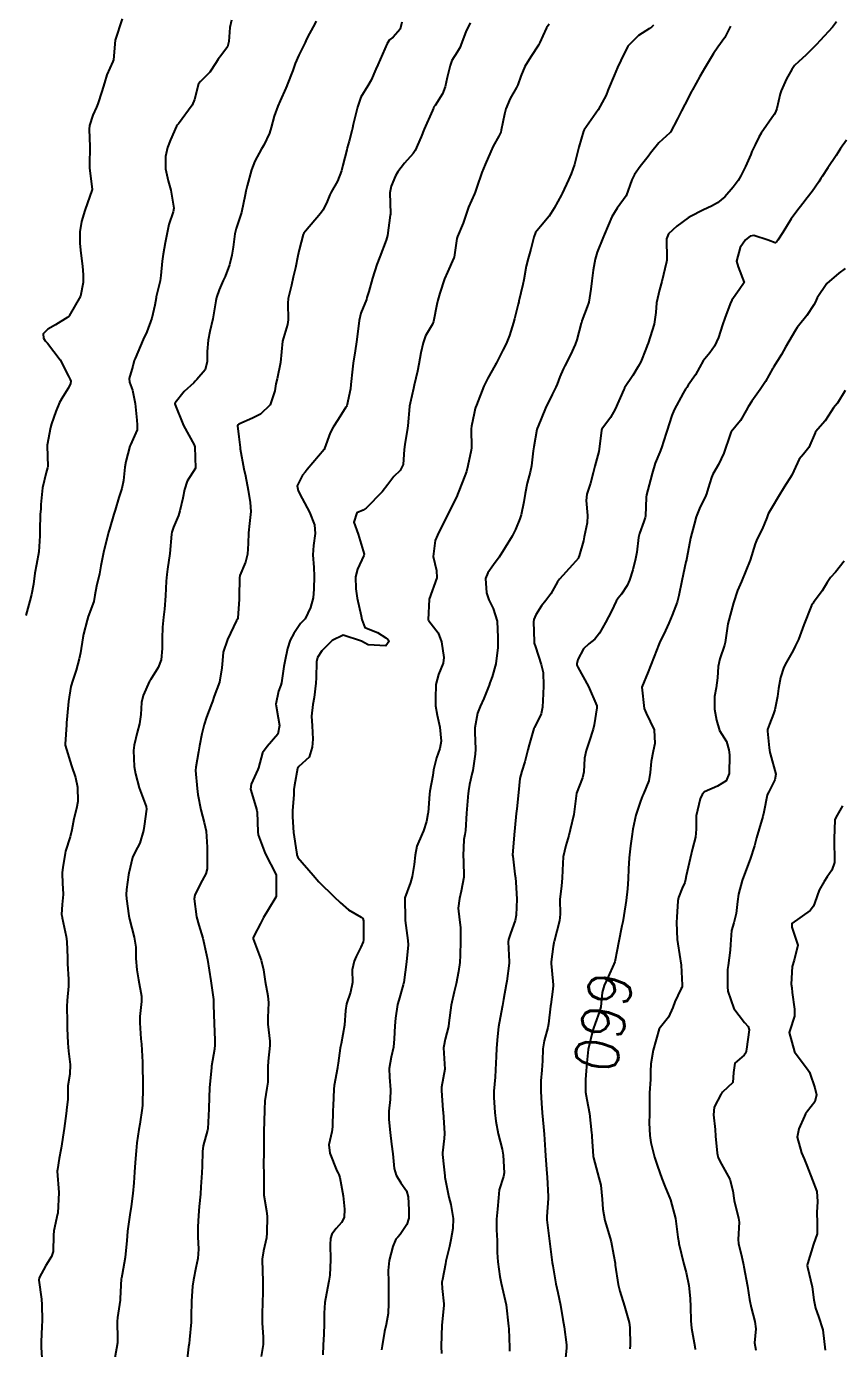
# Model space of a CAD drawing. Header units: metres. Extents: x 292545 to 299085, y 7450245 to 7463078.
# Drawn here: x 296419 to 296495.3, y 7460528.2 to 7460652 of the extents above; entities that cross this region are included whole.
import ezdxf
from ezdxf.enums import TextEntityAlignment as Align

# ---------------------------------------------------------------- set-up
doc = ezdxf.new("R2010")
doc.units = ezdxf.units.M
for name, color, linetype in [('Cotas', 45, 'Continuous'), ('Curvas de Nivel 1m', 11, 'Continuous'), ('Curvas de Nivel 5m', 15, 'Continuous')]:
    doc.layers.add(name, color=color, linetype=linetype)
doc.styles.add('Style-STANDARD', font='STANDARD.shx')

msp = doc.modelspace()

# ---------------------------------------------------------------- linework, layer by layer
at = {"layer": 'Curvas de Nivel 1m', "flags": 128}
for points, elevation in [([(296438.2, 7460652.63), (296438.05, 7460651.93), (296437.96, 7460650.63), (296437.83, 7460650.13), (296437.31, 7460649.43), (296436.96, 7460648.99), (296436.78, 7460648.65), (296436.19, 7460647.75), (296435.29, 7460646.89), (296435.13, 7460646.66), (296434.74, 7460645.19), (296434.51, 7460644.67), (296433.24, 7460642.92), (296433.13, 7460642.8), (296433.05, 7460642.69), (296432.49, 7460641.43), (296432.21, 7460640.7), (296432.04, 7460639.86), (296432.04, 7460638.7), (296432.28, 7460637.59), (296432.53, 7460636.7), (296432.81, 7460635.02), (296432.76, 7460634.69), (296432.33, 7460633.49), (296432.17, 7460632.7), (296432.01, 7460631.79), (296431.81, 7460630.7), (296431.73, 7460630.06), (296431.6, 7460628.7), (296431.53, 7460628.23), (296431.15, 7460626.71), (296431.14, 7460626.61), (296431.04, 7460625.93), (296430.76, 7460624.71), (296430.27, 7460623.45), (296429.95, 7460622.73), (296429.18, 7460620.94), (296429.11, 7460620.74), (296428.97, 7460620.22), (296428.64, 7460619.06), (296428.66, 7460618.74), (296428.94, 7460617.97), (296429.2, 7460616.74), (296429.33, 7460615.15), (296429.38, 7460614.73), (296429.37, 7460614.26), (296428.88, 7460613.15), (296428.75, 7460612.87), (296428.7, 7460612.74), (296428.32, 7460611.29), (296428.23, 7460610.75), (296428.09, 7460609.5), (296427.93, 7460608.75), (296427.66, 7460607.91), (296427.32, 7460606.75), (296427.2, 7460606.35), (296426.78, 7460604.97), (296426.73, 7460604.76), (296426.7, 7460604.68), (296426.22, 7460602.77), (296425.99, 7460601.53), (296425.85, 7460600.77), (296425.57, 7460599.63), (296425.42, 7460598.78), (296425.32, 7460598.17), (296424.8, 7460596.79), (296424.68, 7460596.44), (296424.35, 7460595.11), (296424.29, 7460594.79), (296424.07, 7460593.37), (296423.96, 7460592.8), (296423.68, 7460591.74), (296423.35, 7460590.8), (296423.18, 7460590.23), (296422.95, 7460588.81), (296422.92, 7460588.48), (296422.76, 7460586.81), (296422.75, 7460586.63), (296422.62, 7460584.81), (296422.63, 7460584.72), (296423.24, 7460582.8), (296423.6, 7460581.7), (296423.79, 7460580.8), (296423.82, 7460579.46), (296423.71, 7460578.8), (296423.44, 7460577.83), (296423.25, 7460576.8), (296423.11, 7460576.14), (296422.67, 7460574.81), (296422.62, 7460574.61), (296422.41, 7460573.27), (296422.34, 7460572.81), (296422.34, 7460572.75), (296422.39, 7460571.76), (296422.45, 7460570.81), (296422.44, 7460570.75), (296422.37, 7460569.81), (296422.29, 7460568.87), (296422.3, 7460568.81), (296422.31, 7460568.77), (296422.35, 7460568.54), (296422.73, 7460566.81), (296422.79, 7460566.34), (296422.84, 7460564.8), (296422.86, 7460564.24), (296422.95, 7460562.8), (296422.94, 7460562.14), (296422.81, 7460560.8), (296422.8, 7460560.26), (296422.81, 7460558.8), (296422.82, 7460558.21), (296422.87, 7460556.8), (296422.94, 7460556.07), (296423.09, 7460554.8), (296423.07, 7460553.92), (296422.87, 7460552.81), (296422.87, 7460551.53), (296422.8, 7460550.81), (296422.72, 7460550.23), (296422.55, 7460548.81), (296422.25, 7460546.97), (296422.22, 7460546.82), (296422.08, 7460546.01), (296421.91, 7460544.99), (296421.9, 7460544.82), (296422.04, 7460542.82), (296421.94, 7460540.9), (296421.93, 7460540.82), (296421.58, 7460539.25), (296421.54, 7460538.82), (296421.5, 7460537.3), (296421.36, 7460536.83), (296420.81, 7460535.98), (296420.21, 7460534.84), (296420.18, 7460534.6), (296420.43, 7460532.83), (296420.45, 7460532.31), (296420.47, 7460530.83), (296420.46, 7460530.28), (296420.38, 7460528.83), (296420.39, 7460528.32), (296420.48, 7460526.83)], 669), ([(296446.12, 7460652.53), (296445.86, 7460652.02), (296445.33, 7460651.03), (296445.17, 7460650.71), (296445.09, 7460650.55), (296444.51, 7460649.36), (296444.17, 7460648.56), (296443.94, 7460647.92), (296443.42, 7460646.57), (296443.38, 7460646.47), (296443.28, 7460646.25), (296442.77, 7460645.07), (296442.55, 7460644.58), (296442.2, 7460643.63), (296441.92, 7460642.58), (296441.75, 7460642.06), (296441.22, 7460640.92), (296441.03, 7460640.59), (296440.38, 7460639.42), (296440.09, 7460638.61), (296439.68, 7460637.12), (296439.56, 7460636.61), (296439.49, 7460636.28), (296439.13, 7460634.62), (296438.63, 7460633.11), (296438.53, 7460632.63), (296438.35, 7460631.38), (296438.23, 7460630.63), (296438.01, 7460629.7), (296437.61, 7460628.63), (296437.44, 7460628.26), (296437.05, 7460627.36), (296436.8, 7460626.64), (296436.74, 7460626.35), (296436.46, 7460624.65), (296436.19, 7460623.46), (296436.02, 7460622.65), (296435.92, 7460621.59), (296435.94, 7460620.66), (296435.75, 7460619.87), (296434.95, 7460618.96), (296434.81, 7460618.81), (296434.68, 7460618.67), (296433.78, 7460617.84), (296432.92, 7460616.78), (296432.89, 7460616.72), (296432.89, 7460616.69), (296432.92, 7460616.59), (296433.7, 7460614.68), (296434.7, 7460612.85), (296434.76, 7460612.67), (296434.85, 7460610.67), (296434.07, 7460609.45), (296433.8, 7460608.68), (296433.65, 7460607.85), (296433.38, 7460606.68), (296433.23, 7460606.25), (296432.79, 7460605.15), (296432.62, 7460604.69), (296432.59, 7460604.5), (296432.44, 7460602.69), (296432.23, 7460601.21), (296432.16, 7460600.7), (296432.1, 7460600.08), (296432.03, 7460598.7), (296431.92, 7460597.47), (296431.85, 7460596.7), (296431.76, 7460595.79), (296431.71, 7460594.7), (296431.72, 7460593.77), (296431.63, 7460592.71), (296431.34, 7460592), (296430.61, 7460590.85), (296430.57, 7460590.77), (296430.54, 7460590.72), (296429.94, 7460589.39), (296429.78, 7460588.73), (296429.71, 7460587.6), (296429.58, 7460586.73), (296429.37, 7460585.92), (296429.09, 7460584.73), (296429.04, 7460584.24), (296429.1, 7460582.73), (296429.21, 7460582.04), (296429.55, 7460580.73), (296430.21, 7460578.98), (296430.26, 7460578.72), (296430.03, 7460577.15), (296429.96, 7460576.72), (296429.63, 7460575.54), (296429.19, 7460574.73), (296428.94, 7460574.21), (296428.6, 7460572.74), (296428.57, 7460572.57), (296428.39, 7460571.22), (296428.35, 7460570.74), (296428.38, 7460570.34), (296428.59, 7460568.74), (296428.67, 7460568.42), (296429.11, 7460566.73), (296429.25, 7460565.8), (296429.25, 7460564.73), (296429.33, 7460563.69), (296429.51, 7460562.73), (296429.77, 7460561.22), (296429.79, 7460560.72), (296429.64, 7460559.32), (296429.63, 7460558.73), (296429.73, 7460557.21), (296429.77, 7460556.72), (296429.88, 7460555.04), (296429.88, 7460554.72), (296429.9, 7460552.99), (296429.9, 7460552.72), (296429.86, 7460551.01), (296429.83, 7460550.72), (296429.61, 7460549.23), (296429.53, 7460548.73), (296429.35, 7460547.48), (296429.28, 7460546.73), (296429.19, 7460545.63), (296429.12, 7460544.73), (296429.06, 7460543.72), (296428.98, 7460542.73), (296428.82, 7460541.53), (296428.69, 7460540.74), (296428.48, 7460539.21), (296428.44, 7460538.74), (296428.42, 7460538.32), (296428.24, 7460536.75), (296427.96, 7460535.14), (296427.9, 7460534.81), (296427.89, 7460534.75), (296427.79, 7460532.89), (296427.77, 7460532.75), (296427.53, 7460531.13), (296427.51, 7460530.75), (296427.55, 7460529.09), (296427.53, 7460528.75), (296427.29, 7460527.33)], 668), ([(296454.16, 7460652.44), (296454, 7460651.79), (296453.33, 7460651.05), (296453, 7460650.78), (296452.77, 7460650.46), (296452.33, 7460649.44), (296451.9, 7460648.46), (296451.72, 7460648.04), (296451.29, 7460647.02), (296450.97, 7460646.47), (296450.32, 7460645.43), (296449.99, 7460644.49), (296449.61, 7460642.87), (296449.52, 7460642.5), (296449.46, 7460642.26), (296449.22, 7460641.31), (296449.04, 7460640.67), (296449, 7460640.5), (296448.64, 7460639.06), (296448.5, 7460638.51), (296448.13, 7460637.55), (296447.55, 7460636.52), (296447.42, 7460636.26), (296447.15, 7460635.65), (296446.78, 7460634.88), (296446.55, 7460634.53), (296445.12, 7460632.88), (296444.98, 7460632.68), (296444.92, 7460632.55), (296444.55, 7460631.11), (296444.43, 7460630.56), (296444.21, 7460629.42), (296443.99, 7460628.56), (296443.81, 7460627.81), (296443.52, 7460626.57), (296443.48, 7460626.12), (296443.51, 7460624.57), (296443.46, 7460624.12), (296442.99, 7460622.57), (296442.78, 7460620.57), (296442.47, 7460619.05), (296442.37, 7460618.58), (296442.25, 7460617.9), (296441.84, 7460616.59), (296440.91, 7460615.74), (296440.16, 7460615.35), (296438.9, 7460614.78), (296438.8, 7460614.72), (296438.76, 7460614.62), (296438.89, 7460613.6), (296439.01, 7460612.62), (296439.02, 7460612.47), (296439.35, 7460610.62), (296439.52, 7460609.94), (296439.78, 7460608.61), (296439.97, 7460607.46), (296440.02, 7460606.61), (296439.9, 7460605.5), (296439.79, 7460604.61), (296439.76, 7460603.62), (296439.69, 7460602.61), (296439.51, 7460601.85), (296439, 7460600.62), (296438.96, 7460600.39), (296438.93, 7460598.62), (296438.92, 7460598.41), (296438.79, 7460596.62), (296438.77, 7460596.53), (296438.68, 7460596.39), (296437.82, 7460594.63), (296437.44, 7460593.43), (296437.35, 7460592.64), (296437.31, 7460591.96), (296437.08, 7460590.64), (296436.6, 7460589.3), (296436.42, 7460588.82), (296436.37, 7460588.65), (296435.88, 7460587.35), (296435.66, 7460586.66), (296435.43, 7460585.78), (296435.2, 7460584.66), (296435.12, 7460584.09), (296434.87, 7460582.67), (296434.85, 7460582.34), (296434.98, 7460580.67), (296435.06, 7460580.09), (296435.33, 7460578.66), (296435.64, 7460577.47), (296435.84, 7460576.66), (296435.93, 7460575.16), (296435.92, 7460574.66), (296435.93, 7460573.13), (296435.81, 7460572.66), (296435.29, 7460571.76), (296434.76, 7460570.67), (296434.71, 7460570.33), (296434.92, 7460568.66), (296435.15, 7460567.86), (296435.52, 7460566.66), (296435.87, 7460565.09), (296435.95, 7460564.65), (296436.28, 7460562.65), (296436.52, 7460560.9), (296436.53, 7460560.65), (296436.53, 7460560.37), (296436.58, 7460558.64), (296436.66, 7460557.09), (296436.66, 7460556.65), (296436.61, 7460556.24), (296436.35, 7460554.65), (296436.33, 7460554.5), (296436.16, 7460552.65), (296436.08, 7460550.71), (296436.08, 7460550.65), (296435.99, 7460548.78), (296435.96, 7460548.65), (296435.55, 7460547.21), (296435.48, 7460546.66), (296435.45, 7460545.28), (296435.42, 7460544.66), (296435.35, 7460543.36), (296435.29, 7460542.66), (296435.17, 7460541.52), (296435.11, 7460540.66), (296435.06, 7460539.62), (296435.06, 7460538.66), (296435.12, 7460537.53), (296435.05, 7460536.66), (296434.86, 7460535.76), (296434.64, 7460534.66), (296434.56, 7460534.05), (296434.46, 7460532.66), (296434.44, 7460531.2), (296434.43, 7460530.67), (296434.27, 7460529.06), (296434.23, 7460528.67), (296434.19, 7460528.37), (296433.99, 7460526.68)], 667), ([(296460.56, 7460652.37), (296460.16, 7460651.55), (296459.71, 7460650.38), (296459.6, 7460650.1), (296459.32, 7460649.64), (296458.84, 7460648.85), (296458.68, 7460648.39), (296458.41, 7460647.27), (296458.2, 7460646.39), (296457.95, 7460645.72), (296457.26, 7460644.64), (296457.16, 7460644.5), (296457.11, 7460644.4), (296457.01, 7460644.17), (296456.23, 7460642.42), (296455.95, 7460641.69), (296455.4, 7460640.43), (296455.2, 7460640.15), (296454.4, 7460639.23), (296453.78, 7460638.44), (296453.57, 7460638.05), (296453.17, 7460637.08), (296453.04, 7460636.45), (296453.08, 7460634.51), (296453.08, 7460634.45), (296453.07, 7460634.38), (296452.8, 7460632.45), (296452.69, 7460632.04), (296452.08, 7460630.47), (296451.81, 7460629.74), (296451.41, 7460628.47), (296451.05, 7460627.22), (296450.89, 7460626.64), (296450.83, 7460626.48), (296450.33, 7460625.18), (296450.17, 7460624.49), (296450.03, 7460623.47), (296449.91, 7460622.49), (296449.8, 7460621.67), (296449.6, 7460620.49), (296449.52, 7460619.94), (296449.39, 7460618.5), (296449.34, 7460618.1), (296448.99, 7460616.5), (296448.97, 7460616.45), (296448.92, 7460616.37), (296448.18, 7460615.24), (296447.71, 7460614.51), (296447.44, 7460613.97), (296446.92, 7460612.52), (296446.87, 7460612.42), (296445.3, 7460610.55), (296445.09, 7460610.31), (296444.85, 7460610.01), (296444.36, 7460609.03), (296444.44, 7460608.55), (296444.82, 7460607.83), (296445.51, 7460606.54), (296445.98, 7460605.35), (296446.05, 7460604.54), (296445.87, 7460603.43), (296445.83, 7460602.54), (296445.91, 7460601.37), (296445.95, 7460600.54), (296445.93, 7460599.33), (296445.85, 7460598.54), (296445.61, 7460597.63), (296445.09, 7460596.55), (296444.89, 7460596.34), (296444.68, 7460596.11), (296444.03, 7460595.19), (296443.69, 7460594.56), (296443.44, 7460593.78), (296443.2, 7460592.56), (296443.12, 7460592.08), (296442.89, 7460590.57), (296442.83, 7460590.34), (296442.61, 7460589.78), (296442.35, 7460588.57), (296442.57, 7460587.27), (296442.7, 7460586.57), (296442.55, 7460585.75), (296441.56, 7460584.59), (296441.11, 7460584.02), (296440.72, 7460582.6), (296440.68, 7460582.44), (296440.52, 7460582.09), (296440.04, 7460581.07), (296440, 7460580.6), (296440.48, 7460578.95), (296440.58, 7460578.6), (296440.61, 7460578.46), (296440.66, 7460576.6), (296440.7, 7460576.34), (296441.36, 7460574.59), (296442.4, 7460572.58), (296442.39, 7460570.58), (296442.37, 7460570.5), (296441.64, 7460569.3), (296441.2, 7460568.59), (296440.93, 7460568.02), (296440.34, 7460566.89), (296440.24, 7460566.69), (296440.25, 7460566.6), (296440.33, 7460566.33), (296440.97, 7460564.59), (296441.19, 7460563.69), (296441.37, 7460562.59), (296441.61, 7460561.24), (296441.67, 7460560.59), (296441.6, 7460559.23), (296441.61, 7460558.59), (296441.79, 7460557.01), (296441.79, 7460556.58), (296441.64, 7460555.14), (296441.62, 7460554.59), (296441.6, 7460553.16), (296441.53, 7460552.59), (296441.33, 7460551.41), (296441.29, 7460550.59), (296441.28, 7460549.44), (296441.23, 7460548.59), (296441.23, 7460547.46), (296441.23, 7460546.59), (296441.21, 7460545.46), (296441.24, 7460544.59), (296441.23, 7460543.41), (296441.24, 7460542.59), (296441.49, 7460541.12), (296441.55, 7460540.58), (296441.52, 7460539.06), (296441.47, 7460538.59), (296441.2, 7460537.37), (296441.09, 7460536.59), (296441.11, 7460535.44), (296441.14, 7460534.59), (296441.13, 7460533.39), (296441.11, 7460532.59), (296441.09, 7460531.41), (296441.09, 7460530.59), (296441.17, 7460529.3), (296441.16, 7460528.59), (296440.99, 7460527.47)], 666), ([(296477.7, 7460652.16), (296477.53, 7460651.99), (296477.35, 7460651.86), (296476.32, 7460651.19), (296475.32, 7460650.19), (296474.65, 7460648.85), (296474.35, 7460648.2), (296474.04, 7460647.45), (296473.51, 7460646.21), (296473.44, 7460646.04), (296473.27, 7460645.62), (296472.52, 7460644.22), (296471.23, 7460642.36), (296471.18, 7460642.29), (296471.16, 7460642.24), (296470.72, 7460640.74), (296470.59, 7460640.25), (296470.32, 7460639.12), (296470.02, 7460638.25), (296469.75, 7460637.68), (296469.16, 7460636.41), (296469.09, 7460636.26), (296468.41, 7460635.01), (296467.94, 7460634.28), (296467.12, 7460633.29), (296466.68, 7460632.73), (296466.52, 7460632.3), (296466.23, 7460631.17), (296465.97, 7460630.3), (296465.8, 7460629.59), (296465.56, 7460628.31), (296465.48, 7460627.88), (296465.11, 7460626.31), (296465.1, 7460626.25), (296465.04, 7460626.04), (296464.69, 7460624.65), (296464.6, 7460624.31), (296464.24, 7460623.08), (296463.93, 7460622.32), (296463.61, 7460621.71), (296462.97, 7460620.47), (296462.9, 7460620.33), (296462.2, 7460619.1), (296461.84, 7460618.35), (296461.14, 7460616.57), (296461.06, 7460616.36), (296461.03, 7460616.25), (296460.92, 7460615.8), (296460.66, 7460614.6), (296460.65, 7460614.36), (296460.66, 7460612.58), (296460.64, 7460612.36), (296460.34, 7460610.88), (296460.2, 7460610.37), (296459.83, 7460609.38), (296459.44, 7460608.37), (296459.26, 7460607.94), (296458.81, 7460607.04), (296458.48, 7460606.38), (296458.16, 7460605.75), (296457.48, 7460604.4), (296457.28, 7460603.9), (296457.09, 7460602.4), (296457.41, 7460601.07), (296457.42, 7460600.4), (296456.71, 7460598.41), (296456.63, 7460596.46), (296456.65, 7460596.41), (296456.68, 7460596.36), (296457.54, 7460595.26), (296457.88, 7460594.39), (296458.08, 7460592.95), (296458.01, 7460592.39), (296457.58, 7460591.35), (296457.35, 7460590.4), (296457.31, 7460589.11), (296457.32, 7460588.4), (296457.45, 7460587.53), (296457.71, 7460586.4), (296457.84, 7460585.11), (296457.72, 7460584.4), (296457.4, 7460583.54), (296457.12, 7460582.4), (296457.04, 7460581.88), (296456.79, 7460580.41), (296456.75, 7460580.15), (296456.62, 7460578.41), (296456.6, 7460578.28), (296456.46, 7460577.58), (296456.17, 7460576.69), (296456.06, 7460576.41), (296455.57, 7460575.28), (296455.39, 7460574.42), (296455.3, 7460573.54), (296455.12, 7460572.42), (296454.97, 7460571.85), (296454.43, 7460570.43), (296454.43, 7460570.38), (296454.45, 7460568.43), (296454.47, 7460568.31), (296454.72, 7460566.43), (296454.74, 7460566.01), (296454.59, 7460564.43), (296454.34, 7460562.49), (296454.32, 7460562.44), (296454.28, 7460562.27), (296453.86, 7460560.85), (296453.76, 7460560.45), (296453.55, 7460559.14), (296453.5, 7460558.45), (296453.45, 7460557.22), (296453.37, 7460556.45), (296453.16, 7460555.49), (296452.97, 7460554.45), (296452.99, 7460553.64), (296453.09, 7460552.45), (296453.06, 7460551.54), (296452.95, 7460550.45), (296452.93, 7460549.65), (296453.05, 7460548.45), (296453.2, 7460547.35), (296453.32, 7460546.45), (296453.44, 7460545.09), (296453.63, 7460544.44), (296454.06, 7460543.72), (296454.59, 7460542.97), (296454.75, 7460542.43), (296454.81, 7460541.21), (296454.8, 7460540.43), (296454.61, 7460539.83), (296454, 7460538.89), (296453.79, 7460538.65), (296453.6, 7460538.44), (296453.32, 7460537.78), (296452.96, 7460536.45), (296452.88, 7460535.53), (296452.92, 7460534.45), (296452.91, 7460533.48), (296452.9, 7460532.45), (296452.86, 7460531.5), (296452.68, 7460530.45), (296452.54, 7460529.81), (296452.32, 7460528.46), (296452.26, 7460528.08)], 664), ([(296484.92, 7460652.07), (296484.4, 7460651.02), (296483.73, 7460650.09), (296483.32, 7460649.52), (296482.48, 7460648.11), (296482.06, 7460647.34), (296481.36, 7460646.12), (296481.32, 7460646.07), (296481.27, 7460645.95), (296480.66, 7460644.73), (296480.35, 7460644.13), (296479.97, 7460643.4), (296479.3, 7460642.14), (296479.27, 7460642.1), (296479.23, 7460642.07), (296478.22, 7460641.15), (296477.44, 7460640.17), (296477.2, 7460639.85), (296476.46, 7460638.91), (296475.94, 7460638.18), (296475.68, 7460637.68), (296475.16, 7460636.19), (296474.31, 7460635.03), (296473.82, 7460634.2), (296473.12, 7460632.59), (296472.96, 7460632.22), (296472.43, 7460630.89), (296472.25, 7460630.23), (296472.08, 7460629.23), (296471.94, 7460628.23), (296471.85, 7460627.44), (296471.65, 7460626.23), (296471.5, 7460625.77), (296471.02, 7460624.46), (296470.96, 7460624.29), (296470.95, 7460624.24), (296470.54, 7460622.7), (296470.38, 7460622.25), (296469.93, 7460621.3), (296469.41, 7460620.26), (296469.27, 7460619.95), (296468.96, 7460619.22), (296468.68, 7460618.53), (296468.57, 7460618.27), (296468.22, 7460617.56), (296467.59, 7460616.28), (296466.91, 7460614.6), (296466.82, 7460614.38), (296466.79, 7460614.29), (296466.51, 7460612.66), (296466.45, 7460612.29), (296466.28, 7460610.88), (296466.17, 7460610.3), (296465.89, 7460609.25), (296465.71, 7460608.3), (296465.59, 7460607.52), (296465.31, 7460606.3), (296465.19, 7460605.92), (296464.79, 7460604.93), (296464.48, 7460604.31), (296463.84, 7460603.25), (296463.26, 7460602.33), (296462.75, 7460601.61), (296462.21, 7460600.87), (296462, 7460600.35), (296462.08, 7460598.99), (296462.31, 7460598.34), (296462.7, 7460597.52), (296463.09, 7460596.33), (296463.15, 7460594.81), (296463.13, 7460594.33), (296463.13, 7460593.86), (296462.96, 7460592.34), (296462.62, 7460591.14), (296462.4, 7460590.56), (296462.32, 7460590.34), (296461.84, 7460589.11), (296461.49, 7460588.35), (296461.23, 7460587.71), (296461, 7460586.36), (296461, 7460585.91), (296461.04, 7460584.36), (296461.01, 7460583.89), (296460.79, 7460582.36), (296460.74, 7460582.14), (296460.5, 7460581.03), (296460.39, 7460580.46), (296460.38, 7460580.36), (296460.36, 7460580.23), (296460.2, 7460578.36), (296460.1, 7460576.72), (296460.05, 7460576.37), (296459.97, 7460575.89), (296459.91, 7460574.37), (296459.93, 7460573.88), (296459.96, 7460572.37), (296459.71, 7460571.04), (296459.54, 7460570.37), (296459.44, 7460569.45), (296459.56, 7460568.37), (296459.64, 7460567.66), (296459.63, 7460566.37), (296459.62, 7460565.06), (296459.58, 7460564.37), (296459.45, 7460563.53), (296459.24, 7460562.38), (296459.04, 7460561.61), (296458.78, 7460560.38), (296458.56, 7460558.71), (296458.51, 7460558.39), (296458.22, 7460557.2), (296458.07, 7460556.53), (296458.06, 7460556.39), (296458.18, 7460554.39), (296457.87, 7460552.69), (296457.86, 7460552.39), (296458, 7460550.54), (296458.01, 7460550.39), (296458.12, 7460548.85), (296458.16, 7460548.39), (296458.16, 7460548.35), (296458.11, 7460547.89), (296457.95, 7460546.54), (296457.95, 7460546.39), (296458.08, 7460545.23), (296458.17, 7460544.39), (296458.19, 7460544.26), (296458.55, 7460542.38), (296458.73, 7460541.69), (296458.97, 7460540.38), (296458.92, 7460539.47), (296458.74, 7460538.38), (296458.61, 7460537.76), (296458.28, 7460536.39), (296458.23, 7460536.13), (296457.96, 7460534.68), (296457.91, 7460534.44), (296457.9, 7460534.39), (296457.94, 7460533.85), (296458.07, 7460532.39), (296458.07, 7460532.24), (296457.9, 7460530.39), (296457.83, 7460528.44), (296457.83, 7460528.39), (296457.87, 7460527.74)], 663), ([(296494.84, 7460652.46), (296494.47, 7460651.96), (296493.33, 7460650.72), (296492.96, 7460650.35), (296492.59, 7460649.99), (296491.97, 7460649.34), (296491.31, 7460648.76), (296490.92, 7460648.39), (296490.65, 7460648.01), (296490.16, 7460647.14), (296489.66, 7460646.02), (296489.57, 7460645.72), (296489.26, 7460644.37), (296489.15, 7460644.02), (296489.02, 7460643.79), (296487.8, 7460642.04), (296487.59, 7460641.68), (296487.22, 7460640.96), (296486.93, 7460640.33), (296486.82, 7460640.05), (296486.32, 7460638.93), (296485.9, 7460638.06), (296485.63, 7460637.61), (296485.17, 7460636.98), (296484.39, 7460636.08), (296483.72, 7460635.53), (296483.15, 7460635.2), (296482.4, 7460634.85), (296481.13, 7460634.22), (296481.07, 7460634.19), (296480.95, 7460634.12), (296479.91, 7460633.35), (296479.12, 7460632.62), (296478.92, 7460632.14), (296478.97, 7460630.26), (296478.96, 7460630.14), (296478.92, 7460629.99), (296478.49, 7460628.15), (296478.29, 7460627.38), (296478, 7460626.16), (296477.93, 7460625.26), (296477.79, 7460624.16), (296477.2, 7460622.37), (296477.12, 7460622.17), (296476.99, 7460621.82), (296476.52, 7460620.63), (296476.29, 7460620.18), (296475.79, 7460619.36), (296475.01, 7460618.19), (296474.99, 7460618.15), (296474.94, 7460618.05), (296474.13, 7460616.2), (296473.69, 7460615.43), (296472.89, 7460614.31), (296472.85, 7460614.26), (296472.84, 7460614.22), (296472.64, 7460612.46), (296472.59, 7460612.22), (296472.22, 7460610.86), (296472.08, 7460610.23), (296471.82, 7460609.25), (296471.47, 7460608.23), (296471.42, 7460607.63), (296471.55, 7460606.23), (296471.49, 7460605.54), (296471.23, 7460604.24), (296471.15, 7460603.86), (296470.76, 7460602.46), (296470.7, 7460602.29), (296470.68, 7460602.24), (296470.13, 7460601.63), (296468.91, 7460600.27), (296468.73, 7460600.01), (296468.09, 7460598.91), (296467.62, 7460598.28), (296467.23, 7460597.76), (296466.69, 7460596.94), (296466.5, 7460596.48), (296466.49, 7460596.29), (296466.54, 7460594.42), (296466.55, 7460594.29), (296466.66, 7460593.92), (296467.2, 7460592.28), (296467.37, 7460591.54), (296467.41, 7460590.28), (296467.37, 7460589.52), (296467.31, 7460588.28), (296467.19, 7460587.67), (296466.56, 7460586.39), (296466.52, 7460586.33), (296466.5, 7460586.29), (296466.08, 7460584.76), (296465.95, 7460584.3), (296465.66, 7460583.17), (296465.38, 7460582.3), (296465.21, 7460581.61), (296465.08, 7460580.3), (296464.92, 7460578.75), (296464.86, 7460578.31), (296464.82, 7460577.97), (296464.67, 7460576.32), (296464.52, 7460574.42), (296464.53, 7460574.32), (296464.74, 7460572.65), (296464.78, 7460572.31), (296464.82, 7460571.89), (296464.92, 7460570.31), (296464.86, 7460568.81), (296464.75, 7460568.31), (296464.34, 7460567.09), (296464.15, 7460566.51), (296464.12, 7460566.32), (296464.2, 7460564.43), (296464.2, 7460564.32), (296463.98, 7460562.63), (296463.93, 7460562.32), (296463.67, 7460560.91), (296463.58, 7460560.33), (296463.37, 7460559.2), (296463.21, 7460558.33), (296463.12, 7460557.44), (296463.02, 7460556.33), (296462.97, 7460555.57), (296462.93, 7460554.33), (296462.88, 7460553.63), (296462.77, 7460552.33), (296462.78, 7460551.72), (296462.87, 7460550.33), (296462.95, 7460549.51), (296463.16, 7460548.33), (296463.55, 7460546.88), (296463.65, 7460546.32), (296463.72, 7460544.67), (296463.66, 7460544.32), (296463.28, 7460543.09), (296463.19, 7460542.33), (296463.11, 7460541.25), (296463.02, 7460540.33), (296463.02, 7460539.32), (296463.07, 7460538.33), (296463.09, 7460537.22), (296463.14, 7460536.33), (296463.33, 7460534.96), (296463.45, 7460534.33), (296463.92, 7460532.32), (296464.15, 7460530.32), (296464.16, 7460530.05), (296464.24, 7460528.32), (296464.22, 7460527.97)], 662), ([(296495.77, 7460641.4), (296495.21, 7460640.61), (296494.96, 7460640.21), (296494.8, 7460639.96), (296494.03, 7460638.8), (296493.49, 7460637.98), (296493.37, 7460637.79), (296493.18, 7460637.48), (296492.58, 7460636.57), (296492.11, 7460635.99), (296491.68, 7460635.46), (296491.14, 7460634.75), (296490.59, 7460634.01), (296489.83, 7460632.73), (296489.35, 7460632.03), (296489.25, 7460631.89), (296489.11, 7460631.78), (296488.44, 7460632.04), (296487.12, 7460632.47), (296486.77, 7460632.4), (296486.34, 7460632.06), (296485.83, 7460631.34), (296485.47, 7460630.07), (296485.63, 7460629.52), (296486.19, 7460628.06), (296485.74, 7460627.38), (296485.05, 7460626.4), (296484.89, 7460626.07), (296484.38, 7460624.73), (296484.18, 7460624.08), (296483.81, 7460622.9), (296483.43, 7460622.09), (296482.99, 7460621.48), (296482.37, 7460620.72), (296482.03, 7460620.11), (296481.66, 7460619.41), (296480.95, 7460618.43), (296480.82, 7460618.24), (296480.75, 7460618.12), (296480.49, 7460617.68), (296479.66, 7460616.14), (296479.44, 7460615.61), (296478.96, 7460614.15), (296478.89, 7460613.95), (296478.46, 7460612.57), (296478.3, 7460612.16), (296477.88, 7460611.14), (296477.58, 7460610.16), (296477.43, 7460609.57), (296477.07, 7460608.17), (296477.03, 7460607.95), (296476.95, 7460606.17), (296476.93, 7460606.04), (296476.8, 7460605.66), (296476.4, 7460604.56), (296476.32, 7460604.17), (296476.14, 7460602.79), (296476.04, 7460602.18), (296475.77, 7460601.15), (296475.47, 7460600.18), (296475.24, 7460599.67), (296474.71, 7460598.88), (296474.41, 7460598.49), (296474.21, 7460598.2), (296473.77, 7460597.28), (296473.23, 7460596.21), (296472.67, 7460595.21), (296472.23, 7460594.66), (296471.67, 7460594.23), (296471.15, 7460593.74), (296470.64, 7460592.74), (296470.53, 7460592.35), (296470.54, 7460592.24), (296470.56, 7460592.17), (296470.63, 7460592.04), (296471.64, 7460590.23), (296472.4, 7460588.42), (296472.42, 7460588.22), (296472.17, 7460586.62), (296472.07, 7460586.22), (296471.7, 7460585.08), (296471.41, 7460584.23), (296471.26, 7460583.5), (296471.19, 7460582.23), (296471.08, 7460581.67), (296470.49, 7460580.24), (296470.27, 7460578.24), (296469.92, 7460576.78), (296469.78, 7460576.25), (296469.51, 7460575.33), (296469.27, 7460574.26), (296469.18, 7460573.02), (296469.16, 7460572.26), (296469.1, 7460571.56), (296468.96, 7460570.26), (296468.98, 7460568.89), (296468.92, 7460568.26), (296468.41, 7460566.35), (296468.39, 7460566.27), (296468.38, 7460566.22), (296468.33, 7460565.88), (296468.14, 7460564.44), (296468.14, 7460564.27), (296468.29, 7460562.62), (296468.32, 7460562.27), (296468.32, 7460562.23), (296468.28, 7460561.87), (296468.09, 7460560.44), (296468.07, 7460560.27), (296467.88, 7460558.63), (296467.81, 7460558.27), (296467.47, 7460557.03), (296467.35, 7460556.28), (296467.31, 7460555.17), (296467.26, 7460554.28), (296467.17, 7460553.28), (296467.17, 7460552.28), (296467.23, 7460551.2), (296467.29, 7460550.28), (296467.42, 7460548.98), (296467.48, 7460548.28), (296467.57, 7460546.8), (296467.61, 7460546.27), (296467.73, 7460544.61), (296467.76, 7460544.27), (296467.86, 7460542.46), (296467.86, 7460542.27), (296467.72, 7460540.58), (296467.72, 7460540.27), (296467.99, 7460538.27), (296468.24, 7460536.27), (296468.28, 7460535.96), (296468.56, 7460534.26), (296468.75, 7460533.45), (296469, 7460532.26), (296469.23, 7460530.94), (296469.35, 7460530.26), (296469.57, 7460528.56), (296469.57, 7460528.25), (296469.41, 7460526.71)], 661), ([(296495.66, 7460617.95), (296494.93, 7460616.77), (296494.57, 7460616.32), (296494.35, 7460615.97), (296493.79, 7460615.09), (296492.89, 7460614.08), (296492.85, 7460614.02), (296492.84, 7460613.98), (296492.26, 7460612.6), (296491.77, 7460611.99), (296491.36, 7460611.5), (296490.86, 7460610.42), (296490.65, 7460610), (296489.96, 7460608.89), (296489.42, 7460608.02), (296488.81, 7460607.03), (296488.46, 7460606.38), (296488.32, 7460606.03), (296487.88, 7460604.95), (296487.43, 7460604.04), (296487.23, 7460603.59), (296486.75, 7460602.05), (296485.94, 7460600.06), (296485.57, 7460599.22), (296485.19, 7460598.07), (296484.68, 7460596.08), (296484.42, 7460594.33), (296484.35, 7460594.08), (296483.92, 7460592.81), (296483.78, 7460592.09), (296483.69, 7460591.03), (296483.57, 7460590.09), (296483.43, 7460589.27), (296483.41, 7460588.09), (296483.61, 7460587.06), (296483.9, 7460586.09), (296484.55, 7460585.06), (296484.76, 7460584.29), (296484.79, 7460584.08), (296484.83, 7460583.79), (296484.81, 7460582.08), (296484.51, 7460581.39), (296483.71, 7460580.88), (296482.5, 7460580.34), (296482.28, 7460580.1), (296482.09, 7460579.71), (296481.72, 7460578.11), (296481.7, 7460576.86), (296481.65, 7460576.11), (296481.38, 7460575.06), (296481.14, 7460574.12), (296480.76, 7460572.48), (296480.71, 7460572.13), (296480.65, 7460571.87), (296480.39, 7460571.34), (296480.05, 7460570.46), (296479.99, 7460570.13), (296479.89, 7460568.6), (296479.88, 7460568.13), (296479.94, 7460566.52), (296479.98, 7460566.13), (296480.3, 7460564.13), (296480.41, 7460562.25), (296480.41, 7460562.13), (296480.37, 7460562.04), (296480.28, 7460561.86), (296479.7, 7460560.7), (296479.53, 7460560.14), (296479.13, 7460559.26), (296478.23, 7460558.15), (296477.68, 7460556.16), (296477.46, 7460554.89), (296477.44, 7460554.16), (296477.42, 7460553.41), (296477.35, 7460552.16), (296477.34, 7460550.96), (296477.33, 7460550.16), (296477.31, 7460549.35), (296477.38, 7460548.16), (296477.47, 7460547.52), (296477.8, 7460546.15), (296478.08, 7460545.29), (296478.48, 7460544.15), (296478.78, 7460543.42), (296479.29, 7460542.14), (296479.77, 7460540.39), (296479.81, 7460540.13), (296480, 7460538.63), (296480.07, 7460538.13), (296480.08, 7460538.04), (296480.55, 7460536.12), (296480.77, 7460535.32), (296481.03, 7460534.12), (296481.15, 7460532.9), (296481.17, 7460532.12), (296481.21, 7460530.81), (296481.26, 7460530.12), (296481.58, 7460528.41), (296481.6, 7460528.11)], 659), ([(296495.57, 7460601.95), (296494.74, 7460600.94), (296494.27, 7460600.43), (296493.98, 7460599.97), (296493.51, 7460599.18), (296492.7, 7460598.1), (296492.65, 7460598.03), (296492.62, 7460597.98), (296492.52, 7460597.8), (296491.8, 7460595.99), (296491.29, 7460594.62), (296490.99, 7460594.01), (296490.87, 7460593.79), (296490.65, 7460593.38), (296490.17, 7460592.49), (296489.91, 7460592.02), (296489.59, 7460591.06), (296489.42, 7460590.02), (296489.33, 7460589.29), (296489.08, 7460588.03), (296488.95, 7460587.66), (296488.57, 7460586.7), (296488.4, 7460586.2), (296488.38, 7460586.03), (296488.55, 7460584.47), (296488.62, 7460584.03), (296488.64, 7460583.93), (296489.17, 7460582.02), (296489.06, 7460581.47), (296488.5, 7460580.36), (296488.4, 7460580.13), (296488.37, 7460580.03), (296488.05, 7460578.46), (296487.95, 7460578.04), (296487.6, 7460576.9), (296487.36, 7460576.04), (296487.18, 7460575.3), (296486.76, 7460574.05), (296486.41, 7460573.14), (296486.03, 7460572.06), (296485.67, 7460570.78), (296485.58, 7460570.07), (296485.46, 7460568.97), (296485.22, 7460568.07), (296485.03, 7460567.38), (296484.91, 7460566.07), (296484.88, 7460565.51), (296484.69, 7460564.08), (296484.65, 7460563.72), (296484.63, 7460562.08), (296484.67, 7460561.68), (296485.24, 7460560.07), (296486.24, 7460558.76), (296486.57, 7460558.39), (296486.66, 7460558.05), (296486.42, 7460556.26), (296486.4, 7460556.06), (296486.37, 7460555.9), (296486.21, 7460555.68), (296485.34, 7460554.93), (296485.19, 7460554.07), (296485.13, 7460553.12), (296484.16, 7460552.21), (296484.1, 7460552.14), (296484.06, 7460552.08), (296483.4, 7460550.83), (296483.33, 7460550.09), (296483.49, 7460548.72), (296483.53, 7460548.09), (296483.66, 7460546.52), (296483.78, 7460546.08), (296484.08, 7460545.49), (296484.86, 7460544.07), (296485.13, 7460542.99), (296485.28, 7460542.07), (296485.68, 7460540.41), (296485.72, 7460540.06), (296485.64, 7460538.42), (296485.67, 7460538.06), (296485.98, 7460536.77), (296486.12, 7460536.21), (296486.15, 7460536.06), (296486.18, 7460535.85), (296486.51, 7460534.05), (296486.7, 7460532.82), (296486.86, 7460532.05), (296487.21, 7460530.75), (296487.28, 7460530.05), (296487.18, 7460528.75), (296487.28, 7460528.05)], 658), ([(296495.4, 7460579.04), (296494.77, 7460577.96), (296494.7, 7460577.72), (296494.64, 7460575.96), (296494.64, 7460575.76), (296494.67, 7460573.96), (296494.65, 7460573.73), (296494.41, 7460573.01), (296493.98, 7460572.38), (296493.69, 7460571.97), (296493.21, 7460571.15), (296492.81, 7460569.98), (296492.68, 7460569.66), (296492.37, 7460569.25), (296490.67, 7460568.01), (296490.66, 7460567.69), (296491.23, 7460566), (296490.89, 7460564.59), (296490.69, 7460564), (296490.61, 7460562.33), (296490.65, 7460562), (296490.71, 7460561.57), (296490.91, 7460560), (296490.91, 7460559.34), (296490.47, 7460558.01), (296490.43, 7460557.81), (296490.9, 7460556), (296492.19, 7460554.27), (296492.31, 7460554.11), (296492.35, 7460553.99), (296492.81, 7460552.62), (296492.96, 7460551.98), (296492.81, 7460551.32), (296492.14, 7460550.46), (296491.94, 7460550.19), (296491.85, 7460549.99), (296491.32, 7460548.8), (296491.15, 7460548), (296491.57, 7460546.53), (296491.81, 7460545.99), (296492.08, 7460545.36), (296492.61, 7460543.98), (296492.99, 7460542.91), (296493.08, 7460541.97), (296493.01, 7460540.95), (296493.05, 7460539.97), (296493.03, 7460538.95), (296492.69, 7460537.98), (296492.12, 7460536.13), (296492.1, 7460535.99), (296492.12, 7460535.84), (296492.56, 7460533.98), (296492.73, 7460532.78), (296492.87, 7460531.98), (296493.15, 7460531.21), (296493.58, 7460529.96), (296493.78, 7460528.05)], 657)]:
    msp.add_lwpolyline(points, dxfattribs=dict(at, elevation=elevation))
at = {"layer": 'Curvas de Nivel 5m', "flags": 128}
for points, elevation in [([(296427.97, 7460652.75), (296427.33, 7460650.76), (296427.15, 7460648.92), (296427.1, 7460648.76), (296426.54, 7460647.52), (296426.32, 7460646.77), (296426.08, 7460645.96), (296425.68, 7460644.78), (296425.56, 7460644.47), (296425.24, 7460643.73), (296424.9, 7460642.78), (296424.88, 7460642.43), (296424.94, 7460640.78), (296424.9, 7460639.07), (296424.91, 7460638.78), (296424.94, 7460638.54), (296425.16, 7460636.78), (296424.49, 7460634.79), (296424.16, 7460633.76), (296424.02, 7460632.8), (296424.02, 7460631.71), (296424.09, 7460630.8), (296424.27, 7460629.6), (296424.33, 7460628.79), (296424.32, 7460628.05), (296424.07, 7460626.79), (296423.02, 7460624.93), (296422.97, 7460624.87), (296422.9, 7460624.81), (296421.72, 7460624.11), (296421.01, 7460623.69), (296420.58, 7460623.26), (296420.62, 7460622.84), (296420.77, 7460622.61), (296420.99, 7460622.39), (296422.18, 7460620.82), (296422.96, 7460619.29), (296423.11, 7460618.96), (296423.16, 7460618.81), (296423.15, 7460618.61), (296422.94, 7460618.18), (296422.41, 7460617.34), (296422.11, 7460616.82), (296421.75, 7460615.98), (296421.35, 7460614.83), (296421.26, 7460614.47), (296420.96, 7460612.83), (296420.96, 7460612.75), (296421.01, 7460610.83), (296420.99, 7460610.69), (296420.85, 7460610.27), (296420.5, 7460608.83), (296420.37, 7460607.28), (296420.35, 7460606.84), (296420.31, 7460606.35), (296420.26, 7460604.84), (296420.26, 7460604.32), (296420.17, 7460602.84), (296419.94, 7460601.64), (296419.8, 7460600.84), (296419.66, 7460599.79), (296419.49, 7460598.85), (296419.33, 7460598.23), (296418.94, 7460596.86)], 670), ([(296467.95, 7460652.27), (296467.7, 7460651.92), (296467.34, 7460651.17), (296467.07, 7460650.54), (296466.94, 7460650.29), (296466.23, 7460649.21), (296465.68, 7460648.3), (296465.29, 7460647.4), (296465.02, 7460646.58), (296464.88, 7460646.31), (296464.3, 7460645.29), (296463.89, 7460644.32), (296463.76, 7460643.82), (296463.46, 7460642.33), (296463.41, 7460642.15), (296463.22, 7460641.75), (296462.71, 7460640.84), (296462.47, 7460640.34), (296461.96, 7460639.12), (296461.65, 7460638.35), (296461.17, 7460637), (296461.02, 7460636.51), (296460.96, 7460636.36), (296460.41, 7460635.11), (296460.13, 7460634.37), (296459.89, 7460633.61), (296459.38, 7460632.38), (296459.31, 7460632.18), (296459.1, 7460630.86), (296459.04, 7460630.44), (296459.02, 7460630.38), (296458.43, 7460629.03), (296458.16, 7460628.39), (296457.71, 7460627.06), (296457.53, 7460626.4), (296457.44, 7460626), (296457.12, 7460624.41), (296457.01, 7460624.15), (296456.36, 7460623.06), (296456.14, 7460622.42), (296455.94, 7460621.46), (296455.74, 7460620.42), (296455.61, 7460619.77), (296455.32, 7460618.43), (296455.24, 7460618.12), (296454.93, 7460616.75), (296454.87, 7460616.48), (296454.87, 7460616.43), (296454.7, 7460614.64), (296454.68, 7460614.43), (296454.43, 7460612.89), (296454.38, 7460612.43), (296454.29, 7460611.01), (296454, 7460610.44), (296453.41, 7460609.88), (296452.83, 7460609.14), (296452.31, 7460608.46), (296450.81, 7460606.92), (296450.54, 7460606.75), (296449.93, 7460606.49), (296449.67, 7460605.62), (296450.05, 7460604.49), (296450.63, 7460602.61), (296450.6, 7460602.48), (296450.01, 7460601.22), (296449.83, 7460600.49), (296449.84, 7460599.37), (296449.97, 7460598.49), (296450.34, 7460596.83), (296450.41, 7460596.48), (296450.68, 7460595.75), (296451.87, 7460595.27), (296452.67, 7460594.77), (296452.84, 7460594.63), (296452.97, 7460594.46), (296452.66, 7460594.04), (296451.01, 7460594.13), (296450.66, 7460594.31), (296450.39, 7460594.48), (296448.67, 7460595.02), (296447.62, 7460594.52), (296446.65, 7460593.57), (296446.25, 7460592.94), (296446.16, 7460592.53), (296446.14, 7460591.02), (296446.11, 7460590.54), (296445.96, 7460589.18), (296445.82, 7460588.54), (296445.69, 7460587.43), (296445.76, 7460586.54), (296445.81, 7460585.28), (296445.76, 7460584.54), (296445.49, 7460583.59), (296444.52, 7460582.72), (296444.39, 7460582.55), (296444.09, 7460580.97), (296444.05, 7460580.56), (296444.03, 7460580.1), (296443.92, 7460578.56), (296443.91, 7460578), (296444.02, 7460576.56), (296444.28, 7460574.7), (296444.31, 7460574.55), (296444.33, 7460574.46), (296444.42, 7460574.19), (296445.84, 7460572.54), (296446.39, 7460571.93), (296447.81, 7460570.52), (296448.37, 7460569.99), (296449.17, 7460569.31), (296450.35, 7460568.62), (296450.49, 7460568.48), (296450.55, 7460568.28), (296450.55, 7460566.48), (296450.52, 7460566.29), (296450.32, 7460565.82), (296449.87, 7460564.92), (296449.68, 7460564.49), (296449.49, 7460563.69), (296449.53, 7460562.49), (296449.36, 7460561.58), (296448.98, 7460560.5), (296448.87, 7460559.88), (296448.78, 7460558.5), (296448.46, 7460556.75), (296448.41, 7460556.51), (296448.39, 7460556.33), (296448.19, 7460554.94), (296448.13, 7460554.56), (296448.12, 7460554.51), (296447.82, 7460552.86), (296447.79, 7460552.51), (296447.71, 7460550.95), (296447.68, 7460550.51), (296447.66, 7460548.98), (296447.59, 7460548.52), (296447.33, 7460547.29), (296447.42, 7460546.52), (296448.08, 7460544.85), (296448.19, 7460544.63), (296448.26, 7460544.51), (296448.35, 7460544.22), (296448.67, 7460542.5), (296448.8, 7460541.27), (296448.76, 7460540.5), (296448.5, 7460540.02), (296448.01, 7460539.45), (296447.6, 7460538.91), (296447.47, 7460538.52), (296447.45, 7460537.97), (296447.48, 7460536.51), (296447.4, 7460535.07), (296447.32, 7460534.52), (296447.09, 7460533.36), (296446.96, 7460532.52), (296446.89, 7460531.54), (296446.88, 7460530.52), (296446.84, 7460529.57), (296446.79, 7460528.52), (296446.77, 7460527.62)], 665), ([(296495.65, 7460629.37), (296495.07, 7460628.93), (296493.95, 7460627.97), (296493.05, 7460626.63), (296492.84, 7460626.19), (296492.72, 7460625.98), (296492.06, 7460624.96), (296491.3, 7460624), (296491.17, 7460623.84), (296491.01, 7460623.61), (296490.08, 7460622.01), (296489.7, 7460621.31), (296488.96, 7460620.14), (296488.92, 7460620.08), (296488.89, 7460620.03), (296488.2, 7460618.8), (296487.7, 7460618.04), (296487.38, 7460617.61), (296486.93, 7460616.96), (296486.58, 7460616.4), (296486.39, 7460616.06), (296485.85, 7460615.12), (296484.99, 7460614.07), (296484.95, 7460614.01), (296484.89, 7460613.83), (296484.29, 7460612.08), (296483.79, 7460611.01), (296483.27, 7460610.1), (296483.14, 7460609.81), (296482.83, 7460608.79), (296482.68, 7460608.25), (296482.62, 7460608.1), (296482.03, 7460606.89), (296481.72, 7460606.11), (296481.51, 7460605.4), (296481.19, 7460604.12), (296481.12, 7460603.78), (296480.8, 7460602.12), (296480.79, 7460602.08), (296480.75, 7460601.9), (296480.36, 7460600.13), (296480.09, 7460598.75), (296479.92, 7460598.13), (296479.46, 7460596.91), (296479.14, 7460596.14), (296478.67, 7460595.13), (296478.34, 7460594.48), (296478.2, 7460594.15), (296477.78, 7460593.03), (296477.44, 7460592.16), (296477.21, 7460591.59), (296476.61, 7460590.17), (296476.85, 7460588.17), (296477.03, 7460587.72), (296477.79, 7460586.16), (296477.84, 7460584.87), (296477.68, 7460584.16), (296477.48, 7460583.21), (296477.41, 7460582.16), (296477.29, 7460581.37), (296476.79, 7460580.17), (296476.69, 7460579.97), (296476.49, 7460579.48), (296476.06, 7460578.18), (296475.79, 7460576.85), (296475.68, 7460576.18), (296475.56, 7460575.31), (296475.44, 7460574.18), (296475.38, 7460573.15), (296475.35, 7460572.19), (296475.29, 7460571.28), (296475.17, 7460570.19), (296474.93, 7460568.77), (296474.83, 7460568.19), (296474.75, 7460567.79), (296474.44, 7460566.2), (296474.32, 7460565.56), (296474.08, 7460564.43), (296474, 7460564.2), (296473.46, 7460563.04), (296473.08, 7460562.21), (296472.92, 7460561.57), (296472.78, 7460560.21), (296472.67, 7460559.79), (296472.24, 7460558.64), (296472.09, 7460558.22), (296472.04, 7460558.03), (296471.61, 7460556.23), (296471.46, 7460554.96), (296471.42, 7460554.23), (296471.35, 7460553.41), (296471.34, 7460552.23), (296471.46, 7460551.53), (296471.71, 7460550.23), (296471.92, 7460548.42), (296471.94, 7460548.22), (296471.95, 7460548.06), (296472.07, 7460546.22), (296472.09, 7460546.06), (296472.6, 7460544.21), (296472.77, 7460543.5), (296472.91, 7460542.21), (296472.98, 7460541.26), (296473.15, 7460540.21), (296473.66, 7460538.55), (296473.75, 7460538.2), (296473.98, 7460537.01), (296474.11, 7460536.2), (296474.14, 7460536.03), (296474.41, 7460534.2), (296474.57, 7460533.57), (296475.01, 7460532.19), (296475.44, 7460530.65), (296475.51, 7460530.18), (296475.52, 7460528.54), (296475.5, 7460528.18)], 660)]:
    msp.add_lwpolyline(points, dxfattribs=dict(at, elevation=elevation))

# ---------------------------------------------------------------- texts
at = {"layer": 'Cotas', "style": 'Style-STANDARD'}
msp.add_text('660', height=4, rotation=259.1783, dxfattribs=at).set_placement((296473.03, 7460558.81, 660), align=Align.MIDDLE_CENTER)

doc.saveas('drawing.dxf')
